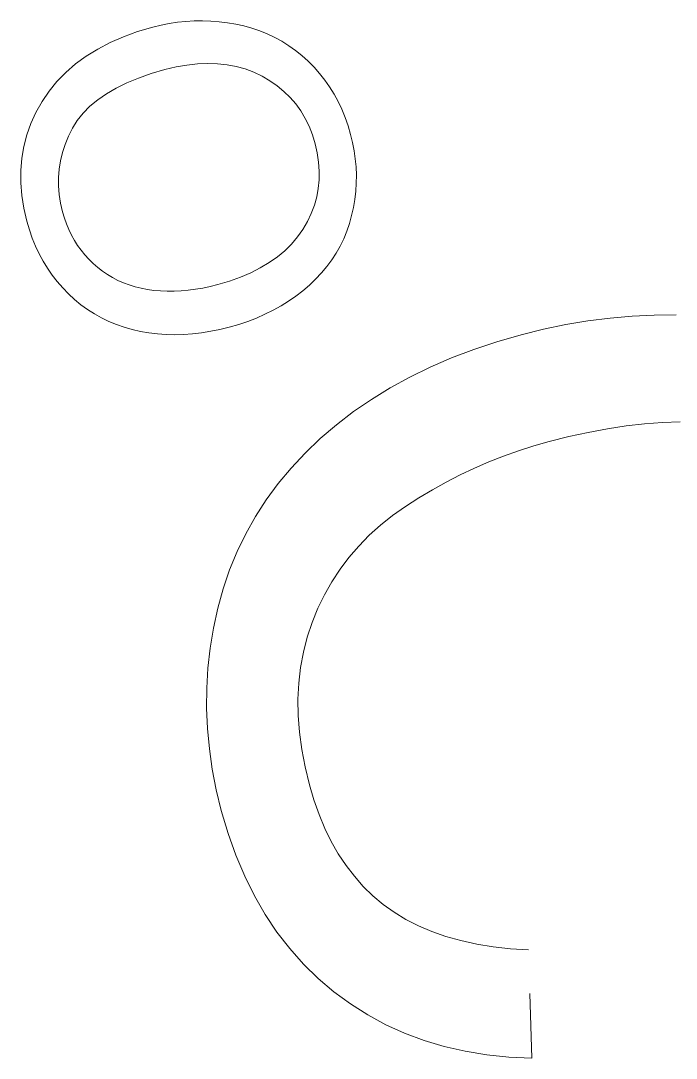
# Model space of a CAD drawing. Extents: x 23 to 587, y 4 to 413.
# Drawn here: x 227.087 to 228.098, y 96.896 to 98.499 of the extents above; entities that cross this region are included whole.
import ezdxf

# ---------------------------------------------------------------- set-up
doc = ezdxf.new("R2010")
doc.units = 0
doc.linetypes.add('DASHED', pattern=[15, 12, -3])
doc.layers.get('0').update_dxf_attribs({"lineweight": 13})

# ---------------------------------------------------------------- blocks, each defined once
blk = doc.blocks.new('BLOCK424')
at = {"color": 7, "linetype": 'DASHED', "lineweight": 13, "ltscale": 0.000645249}
blk.add_line((244.2257, 86.3437), (244.2002, 86.3398), dxfattribs=at)
at = {"color": 7, "linetype": 'DASHED', "lineweight": 13, "ltscale": 0.000642225}
blk.add_line((244.2512, 86.3464), (244.2257, 86.3437), dxfattribs=at)
at = {"color": 7, "linetype": 'DASHED', "lineweight": 13, "ltscale": 0.000640607}
blk.add_line((244.2768, 86.3479), (244.2512, 86.3464), dxfattribs=at)
at = {"color": 7, "linetype": 'DASHED', "lineweight": 13, "ltscale": 0.000640427}
blk.add_line((244.3024, 86.3483), (244.2768, 86.3479), dxfattribs=at)
at = {"color": 7, "linetype": 'DASHED', "lineweight": 13, "ltscale": 0.000641406}
blk.add_line((244.3281, 86.3474), (244.3024, 86.3483), dxfattribs=at)
at = {"color": 7, "linetype": 'DASHED', "lineweight": 13, "ltscale": 0.000644035}
blk.add_line((244.3538, 86.3454), (244.3281, 86.3474), dxfattribs=at)
at = {"color": 7, "linetype": 'DASHED', "lineweight": 13, "ltscale": 0.000647819}
blk.add_line((244.3795, 86.3422), (244.3538, 86.3454), dxfattribs=at)
at = {"color": 7, "linetype": 'DASHED', "lineweight": 13, "ltscale": 0.001168}
blk.add_line((244.1025, 86.3147), (244.0586, 86.2987), dxfattribs=at)
at = {"color": 7, "linetype": 'DASHED', "lineweight": 13, "ltscale": 0.001218}
for p, q in [((244.1492, 86.3286), (244.1025, 86.3147)), ((245.0123, 84.8997), (245.0549, 84.9233))]:
    blk.add_line(p, q, dxfattribs=at)
at = {"color": 7, "linetype": 'DASHED', "lineweight": 13, "ltscale": 0.00065516}
blk.add_line((244.1747, 86.3348), (244.1492, 86.3286), dxfattribs=at)
at = {"color": 7, "linetype": 'DASHED', "lineweight": 13, "ltscale": 0.000649507}
blk.add_line((244.2002, 86.3398), (244.1747, 86.3348), dxfattribs=at)
at = {"color": 7, "linetype": 'DASHED', "lineweight": 13, "ltscale": 0.000652762}
blk.add_line((244.4052, 86.3378), (244.3795, 86.3422), dxfattribs=at)
at = {"color": 7, "linetype": 'DASHED', "lineweight": 13, "ltscale": 0.000651073}
blk.add_line((244.4306, 86.3322), (244.4052, 86.3378), dxfattribs=at)
at = {"color": 7, "linetype": 'DASHED', "lineweight": 13, "ltscale": 0.00064199}
blk.add_line((244.4554, 86.3253), (244.4306, 86.3322), dxfattribs=at)
at = {"color": 7, "linetype": 'DASHED', "lineweight": 13, "ltscale": 0.000635647}
blk.add_line((244.4794, 86.3171), (244.4554, 86.3253), dxfattribs=at)
at = {"color": 7, "linetype": 'DASHED', "lineweight": 13, "ltscale": 0.000630682}
blk.add_line((244.5028, 86.3076), (244.4794, 86.3171), dxfattribs=at)
at = {"color": 7, "linetype": 'DASHED', "lineweight": 13, "ltscale": 0.001081}
blk.add_line((244.0175, 86.2808), (243.9791, 86.2608), dxfattribs=at)
at = {"color": 7, "linetype": 'DASHED', "lineweight": 13, "ltscale": 0.001122}
blk.add_line((244.0586, 86.2987), (244.0175, 86.2808), dxfattribs=at)
at = {"color": 7, "linetype": 'DASHED', "lineweight": 13, "ltscale": 0.00062804}
blk.add_line((244.5255, 86.2968), (244.5028, 86.3076), dxfattribs=at)
at = {"color": 7, "linetype": 'DASHED', "lineweight": 13, "ltscale": 0.000628079}
blk.add_line((244.5475, 86.2847), (244.5255, 86.2968), dxfattribs=at)
at = {"color": 7, "linetype": 'DASHED', "lineweight": 13, "ltscale": 0.000629489}
blk.add_line((244.5688, 86.2713), (244.5475, 86.2847), dxfattribs=at)
at = {"color": 7, "linetype": 'DASHED', "lineweight": 13, "ltscale": 0.001046}
blk.add_line((243.9791, 86.2608), (243.9435, 86.2388), dxfattribs=at)
at = {"color": 7, "linetype": 'DASHED', "lineweight": 13, "ltscale": 0.000634068}
blk.add_line((244.5895, 86.2566), (244.5688, 86.2713), dxfattribs=at)
at = {"color": 7, "linetype": 'DASHED', "lineweight": 13, "ltscale": 0.000638844}
blk.add_line((244.6094, 86.2406), (244.5895, 86.2566), dxfattribs=at)
at = {"color": 7, "linetype": 'DASHED', "lineweight": 13, "ltscale": 0.00099362}
blk.add_line((243.9107, 86.2148), (243.8807, 86.1888), dxfattribs=at)
at = {"color": 7, "linetype": 'DASHED', "lineweight": 13, "ltscale": 0.001016}
blk.add_line((243.9435, 86.2388), (243.9107, 86.2148), dxfattribs=at)
at = {"color": 7, "linetype": 'DASHED', "lineweight": 13, "ltscale": 0.000817005}
blk.add_line((244.2544, 86.2115), (244.2869, 86.2152), dxfattribs=at)
at = {"color": 7, "linetype": 'DASHED', "lineweight": 13, "ltscale": 0.000788014}
blk.add_line((244.2869, 86.2152), (244.3184, 86.2165), dxfattribs=at)
at = {"color": 7, "linetype": 'DASHED', "lineweight": 13, "ltscale": 0.000763349}
blk.add_line((244.3184, 86.2165), (244.3489, 86.2157), dxfattribs=at)
at = {"color": 7, "linetype": 'DASHED', "lineweight": 13, "ltscale": 0.000742441}
blk.add_line((244.3489, 86.2157), (244.3784, 86.2125), dxfattribs=at)
at = {"color": 7, "linetype": 'DASHED', "lineweight": 13, "ltscale": 0.000647536}
blk.add_line((244.6287, 86.2233), (244.6094, 86.2406), dxfattribs=at)
at = {"color": 7, "linetype": 'DASHED', "lineweight": 13, "ltscale": 0.000650413}
blk.add_line((244.6471, 86.2049), (244.6287, 86.2233), dxfattribs=at)
at = {"color": 7, "linetype": 'DASHED', "lineweight": 13, "ltscale": 0.000977844}
blk.add_line((243.8807, 86.1888), (243.8534, 86.1607), dxfattribs=at)
at = {"color": 7, "linetype": 'DASHED', "lineweight": 13, "ltscale": 0.001035}
blk.add_line((244.1053, 86.1714), (244.1444, 86.185), dxfattribs=at)
at = {"color": 7, "linetype": 'DASHED', "lineweight": 13, "ltscale": 0.001097}
blk.add_line((244.1444, 86.185), (244.1865, 86.1973), dxfattribs=at)
at = {"color": 7, "linetype": 'DASHED', "lineweight": 13, "ltscale": 0.000885336}
blk.add_line((244.1865, 86.1973), (244.221, 86.2055), dxfattribs=at)
at = {"color": 7, "linetype": 'DASHED', "lineweight": 13, "ltscale": 0.000849265}
blk.add_line((244.221, 86.2055), (244.2544, 86.2115), dxfattribs=at)
at = {"color": 7, "linetype": 'DASHED', "lineweight": 13, "ltscale": 0.000726479}
blk.add_line((244.3784, 86.2125), (244.407, 86.2071), dxfattribs=at)
at = {"color": 7, "linetype": 'DASHED', "lineweight": 13, "ltscale": 0.000715916}
blk.add_line((244.407, 86.2071), (244.4345, 86.1994), dxfattribs=at)
at = {"color": 7, "linetype": 'DASHED', "lineweight": 13, "ltscale": 0.000710183}
blk.add_line((244.4345, 86.1994), (244.4611, 86.1894), dxfattribs=at)
at = {"color": 7, "linetype": 'DASHED', "lineweight": 13, "ltscale": 0.000709647}
blk.add_line((244.4611, 86.1894), (244.4868, 86.1771), dxfattribs=at)
at = {"color": 7, "linetype": 'DASHED', "lineweight": 13, "ltscale": 0.000646895}
blk.add_line((244.6642, 86.1855), (244.6471, 86.2049), dxfattribs=at)
at = {"color": 7, "linetype": 'DASHED', "lineweight": 13, "ltscale": 0.000646268}
blk.add_line((244.6803, 86.1652), (244.6642, 86.1855), dxfattribs=at)
at = {"color": 7, "linetype": 'DASHED', "lineweight": 13, "ltscale": 0.000969087}
blk.add_line((243.8534, 86.1607), (243.829, 86.1306), dxfattribs=at)
at = {"color": 7, "linetype": 'DASHED', "lineweight": 13, "ltscale": 0.000920135}
blk.add_line((244.0362, 86.1403), (244.0693, 86.1565), dxfattribs=at)
at = {"color": 7, "linetype": 'DASHED', "lineweight": 13, "ltscale": 0.000975655}
blk.add_line((244.0693, 86.1565), (244.1053, 86.1714), dxfattribs=at)
at = {"color": 7, "linetype": 'DASHED', "lineweight": 13, "ltscale": 0.000702412}
blk.add_line((244.4868, 86.1771), (244.511, 86.163), dxfattribs=at)
at = {"color": 7, "linetype": 'DASHED', "lineweight": 13, "ltscale": 0.000684533}
blk.add_line((244.511, 86.163), (244.5335, 86.1474), dxfattribs=at)
at = {"color": 7, "linetype": 'DASHED', "lineweight": 13, "ltscale": 0.00064718}
blk.add_line((244.6951, 86.144), (244.6803, 86.1652), dxfattribs=at)
at = {"color": 7, "linetype": 'DASHED', "lineweight": 13, "ltscale": 0.000968842}
blk.add_line((243.829, 86.1306), (243.8073, 86.0985), dxfattribs=at)
at = {"color": 7, "linetype": 'DASHED', "lineweight": 13, "ltscale": 0.000821866}
blk.add_line((243.9792, 86.104), (244.0062, 86.1228), dxfattribs=at)
at = {"color": 7, "linetype": 'DASHED', "lineweight": 13, "ltscale": 0.000868562}
blk.add_line((244.0062, 86.1228), (244.0362, 86.1403), dxfattribs=at)
at = {"color": 7, "linetype": 'DASHED', "lineweight": 13, "ltscale": 0.000672374}
blk.add_line((244.5335, 86.1474), (244.5542, 86.1302), dxfattribs=at)
at = {"color": 7, "linetype": 'DASHED', "lineweight": 13, "ltscale": 0.000665227}
blk.add_line((244.5542, 86.1302), (244.5732, 86.1116), dxfattribs=at)
at = {"color": 7, "linetype": 'DASHED', "lineweight": 13, "ltscale": 0.000651715}
blk.add_line((244.7088, 86.1219), (244.6951, 86.144), dxfattribs=at)
at = {"color": 7, "linetype": 'DASHED', "lineweight": 13, "ltscale": 0.000655976}
blk.add_line((244.7214, 86.0988), (244.7088, 86.1219), dxfattribs=at)
at = {"color": 7, "linetype": 'DASHED', "lineweight": 13, "ltscale": 0.000959833}
blk.add_line((243.8073, 86.0985), (243.7886, 86.065), dxfattribs=at)
at = {"color": 7, "linetype": 'DASHED', "lineweight": 13, "ltscale": 0.000781664}
blk.add_line((243.9552, 86.0839), (243.9792, 86.104), dxfattribs=at)
at = {"color": 7, "linetype": 'DASHED', "lineweight": 13, "ltscale": 0.000662352}
blk.add_line((244.5732, 86.1116), (244.5905, 86.0915), dxfattribs=at)
at = {"color": 7, "linetype": 'DASHED', "lineweight": 13, "ltscale": 0.000664452}
blk.add_line((244.5905, 86.0915), (244.606, 86.0699), dxfattribs=at)
at = {"color": 7, "linetype": 'DASHED', "lineweight": 13, "ltscale": 0.000664662}
blk.add_line((244.7327, 86.0748), (244.7214, 86.0988), dxfattribs=at)
at = {"color": 7, "linetype": 'DASHED', "lineweight": 13, "ltscale": 0.00094114}
blk.add_line((243.7886, 86.065), (243.773, 86.0307), dxfattribs=at)
at = {"color": 7, "linetype": 'DASHED', "lineweight": 13, "ltscale": 0.000721748}
blk.add_line((243.9163, 86.04), (243.9343, 86.0626), dxfattribs=at)
at = {"color": 7, "linetype": 'DASHED', "lineweight": 13, "ltscale": 0.000747987}
blk.add_line((243.9343, 86.0626), (243.9552, 86.0839), dxfattribs=at)
at = {"color": 7, "linetype": 'DASHED', "lineweight": 13, "ltscale": 0.000672073}
blk.add_line((244.606, 86.0699), (244.6197, 86.0468), dxfattribs=at)
at = {"color": 7, "linetype": 'DASHED', "lineweight": 13, "ltscale": 0.000673766}
blk.add_line((244.743, 86.0499), (244.7327, 86.0748), dxfattribs=at)
at = {"color": 7, "linetype": 'DASHED', "lineweight": 13, "ltscale": 0.000930543}
blk.add_line((243.773, 86.0307), (243.7605, 85.9957), dxfattribs=at)
at = {"color": 7, "linetype": 'DASHED', "lineweight": 13, "ltscale": 0.000704943}
blk.add_line((243.9014, 86.016), (243.9163, 86.04), dxfattribs=at)
at = {"color": 7, "linetype": 'DASHED', "lineweight": 13, "ltscale": 0.000683864}
blk.add_line((244.6197, 86.0468), (244.6317, 86.0222), dxfattribs=at)
at = {"color": 7, "linetype": 'DASHED', "lineweight": 13, "ltscale": 0.000700181}
blk.add_line((244.6317, 86.0222), (244.6419, 85.9961), dxfattribs=at)
at = {"color": 7, "linetype": 'DASHED', "lineweight": 13, "ltscale": 0.000685507}
blk.add_line((244.752, 86.024), (244.743, 86.0499), dxfattribs=at)
at = {"color": 7, "linetype": 'DASHED', "lineweight": 13, "ltscale": 0.000699061}
blk.add_line((244.7599, 85.9971), (244.752, 86.024), dxfattribs=at)
at = {"color": 7, "linetype": 'DASHED', "lineweight": 13, "ltscale": 0.000925307}
blk.add_line((243.7605, 85.9957), (243.7511, 85.9599), dxfattribs=at)
at = {"color": 7, "linetype": 'DASHED', "lineweight": 13, "ltscale": 0.000675169}
blk.add_line((243.8788, 85.9664), (243.889, 85.9914), dxfattribs=at)
at = {"color": 7, "linetype": 'DASHED', "lineweight": 13, "ltscale": 0.000690104}
blk.add_line((243.889, 85.9914), (243.9014, 86.016), dxfattribs=at)
at = {"color": 7, "linetype": 'DASHED', "lineweight": 13, "ltscale": 0.000721441}
blk.add_line((244.6419, 85.9961), (244.6504, 85.9685), dxfattribs=at)
at = {"color": 7, "linetype": 'DASHED', "lineweight": 13, "ltscale": 0.000647164}
blk.add_line((244.766, 85.972), (244.7599, 85.9971), dxfattribs=at)
at = {"color": 7, "linetype": 'DASHED', "lineweight": 13, "ltscale": 0.000928398}
blk.add_line((243.7511, 85.9599), (243.7449, 85.9233), dxfattribs=at)
at = {"color": 7, "linetype": 'DASHED', "lineweight": 13, "ltscale": 0.000662979}
blk.add_line((243.8705, 85.9412), (243.8788, 85.9664), dxfattribs=at)
at = {"color": 7, "linetype": 'DASHED', "lineweight": 13, "ltscale": 0.000734422}
blk.add_line((244.6504, 85.9685), (244.6569, 85.9399), dxfattribs=at)
at = {"color": 7, "linetype": 'DASHED', "lineweight": 13, "ltscale": 0.000639492}
blk.add_line((244.7708, 85.9469), (244.766, 85.972), dxfattribs=at)
at = {"color": 7, "linetype": 'DASHED', "lineweight": 13, "ltscale": 0.000655345}
blk.add_line((243.8643, 85.9157), (243.8705, 85.9412), dxfattribs=at)
at = {"color": 7, "linetype": 'DASHED', "lineweight": 13, "ltscale": 0.000711643}
blk.add_line((244.6569, 85.9399), (244.6612, 85.9117), dxfattribs=at)
at = {"color": 7, "linetype": 'DASHED', "lineweight": 13, "ltscale": 0.000634172}
blk.add_line((244.7744, 85.9217), (244.7708, 85.9469), dxfattribs=at)
at = {"color": 7, "linetype": 'DASHED', "lineweight": 13, "ltscale": 0.00093719}
blk.add_line((243.7449, 85.9233), (243.7418, 85.8859), dxfattribs=at)
at = {"color": 7, "linetype": 'DASHED', "lineweight": 13, "ltscale": 0.000650779}
blk.add_line((243.8602, 85.89), (243.8643, 85.9157), dxfattribs=at)
at = {"color": 7, "linetype": 'DASHED', "lineweight": 13, "ltscale": 0.000693086}
blk.add_line((244.6612, 85.9117), (244.6632, 85.8841), dxfattribs=at)
at = {"color": 7, "linetype": 'DASHED', "lineweight": 13, "ltscale": 0.000629599}
blk.add_line((244.7766, 85.8967), (244.7744, 85.9217), dxfattribs=at)
at = {"color": 7, "linetype": 'DASHED', "lineweight": 13, "ltscale": 0.000627432}
blk.add_line((244.7776, 85.8716), (244.7766, 85.8967), dxfattribs=at)
at = {"color": 7, "linetype": 'DASHED', "lineweight": 13, "ltscale": 0.000954025}
blk.add_line((243.7418, 85.8859), (243.7418, 85.8477), dxfattribs=at)
at = {"color": 7, "linetype": 'DASHED', "lineweight": 13, "ltscale": 0.000651525}
blk.add_line((243.8582, 85.864), (243.8602, 85.89), dxfattribs=at)
at = {"color": 7, "linetype": 'DASHED', "lineweight": 13, "ltscale": 0.000656041}
blk.add_line((243.8583, 85.8378), (243.8582, 85.864), dxfattribs=at)
at = {"color": 7, "linetype": 'DASHED', "lineweight": 13, "ltscale": 0.000679935}
blk.add_line((244.6632, 85.8841), (244.6629, 85.8569), dxfattribs=at)
at = {"color": 7, "linetype": 'DASHED', "lineweight": 13, "ltscale": 0.000625427}
blk.add_line((244.7773, 85.8466), (244.7776, 85.8716), dxfattribs=at)
at = {"color": 7, "linetype": 'DASHED', "lineweight": 13, "ltscale": 0.000975824}
blk.add_line((243.7418, 85.8477), (243.7449, 85.8088), dxfattribs=at)
at = {"color": 7, "linetype": 'DASHED', "lineweight": 13, "ltscale": 0.000664938}
blk.add_line((243.8604, 85.8113), (243.8583, 85.8378), dxfattribs=at)
at = {"color": 7, "linetype": 'DASHED', "lineweight": 13, "ltscale": 0.000667796}
blk.add_line((244.6602, 85.8302), (244.6553, 85.8039), dxfattribs=at)
at = {"color": 7, "linetype": 'DASHED', "lineweight": 13, "ltscale": 0.00067083}
blk.add_line((244.6629, 85.8569), (244.6602, 85.8302), dxfattribs=at)
at = {"color": 7, "linetype": 'DASHED', "lineweight": 13, "ltscale": 0.000627282}
blk.add_line((244.7757, 85.8215), (244.7773, 85.8466), dxfattribs=at)
at = {"color": 7, "linetype": 'DASHED', "lineweight": 13, "ltscale": 0.001005}
blk.add_line((243.7449, 85.8088), (243.7512, 85.7691), dxfattribs=at)
at = {"color": 7, "linetype": 'DASHED', "lineweight": 13, "ltscale": 0.000676752}
blk.add_line((243.8645, 85.7845), (243.8604, 85.8113), dxfattribs=at)
at = {"color": 7, "linetype": 'DASHED', "lineweight": 13, "ltscale": 0.000668942}
blk.add_line((244.6553, 85.8039), (244.6481, 85.7782), dxfattribs=at)
at = {"color": 7, "linetype": 'DASHED', "lineweight": 13, "ltscale": 0.000628624}
blk.add_line((244.7728, 85.7966), (244.7757, 85.8215), dxfattribs=at)
at = {"color": 7, "linetype": 'DASHED', "lineweight": 13, "ltscale": 0.001038}
blk.add_line((243.7512, 85.7691), (243.7606, 85.7287), dxfattribs=at)
at = {"color": 7, "linetype": 'DASHED', "lineweight": 13, "ltscale": 0.00069318}
blk.add_line((243.8708, 85.7575), (243.8645, 85.7845), dxfattribs=at)
at = {"color": 7, "linetype": 'DASHED', "lineweight": 13, "ltscale": 0.000675214}
blk.add_line((244.6481, 85.7782), (244.6385, 85.7529), dxfattribs=at)
at = {"color": 7, "linetype": 'DASHED', "lineweight": 13, "ltscale": 0.000638946}
blk.add_line((244.7631, 85.7466), (244.7686, 85.7716), dxfattribs=at)
at = {"color": 7, "linetype": 'DASHED', "lineweight": 13, "ltscale": 0.000632841}
blk.add_line((244.7686, 85.7716), (244.7728, 85.7966), dxfattribs=at)
at = {"color": 7, "linetype": 'DASHED', "lineweight": 13, "ltscale": 0.000489961}
blk.add_line((243.8763, 85.7387), (243.8708, 85.7575), dxfattribs=at)
at = {"color": 7, "linetype": 'DASHED', "lineweight": 13, "ltscale": 0.000481384}
blk.add_line((243.8827, 85.7206), (243.8763, 85.7387), dxfattribs=at)
at = {"color": 7, "linetype": 'DASHED', "lineweight": 13, "ltscale": 0.000686927}
blk.add_line((244.6385, 85.7529), (244.6267, 85.7281), dxfattribs=at)
at = {"color": 7, "linetype": 'DASHED', "lineweight": 13, "ltscale": 0.000637947}
blk.add_line((244.7563, 85.722), (244.7631, 85.7466), dxfattribs=at)
at = {"color": 7, "linetype": 'DASHED', "lineweight": 13, "ltscale": 0.000685296}
blk.add_line((243.7606, 85.7287), (243.7683, 85.7024), dxfattribs=at)
at = {"color": 7, "linetype": 'DASHED', "lineweight": 13, "ltscale": 0.000673978}
blk.add_line((243.7683, 85.7024), (243.7772, 85.6769), dxfattribs=at)
at = {"color": 7, "linetype": 'DASHED', "lineweight": 13, "ltscale": 0.000474863}
blk.add_line((243.89, 85.703), (243.8827, 85.7206), dxfattribs=at)
at = {"color": 7, "linetype": 'DASHED', "lineweight": 13, "ltscale": 0.000468344}
blk.add_line((243.8982, 85.6862), (243.89, 85.703), dxfattribs=at)
at = {"color": 7, "linetype": 'DASHED', "lineweight": 13, "ltscale": 0.000713799}
blk.add_line((244.6125, 85.7038), (244.5961, 85.6804), dxfattribs=at)
at = {"color": 7, "linetype": 'DASHED', "lineweight": 13, "ltscale": 0.000703468}
blk.add_line((244.6267, 85.7281), (244.6125, 85.7038), dxfattribs=at)
at = {"color": 7, "linetype": 'DASHED', "lineweight": 13, "ltscale": 0.000631635}
blk.add_line((244.7482, 85.6981), (244.7563, 85.722), dxfattribs=at)
at = {"color": 7, "linetype": 'DASHED', "lineweight": 13, "ltscale": 0.000663608}
blk.add_line((243.7772, 85.6769), (243.7872, 85.6523), dxfattribs=at)
at = {"color": 7, "linetype": 'DASHED', "lineweight": 13, "ltscale": 0.00046482}
blk.add_line((243.9072, 85.6699), (243.8982, 85.6862), dxfattribs=at)
at = {"color": 7, "linetype": 'DASHED', "lineweight": 13, "ltscale": 0.000461982}
blk.add_line((243.9171, 85.6543), (243.9072, 85.6699), dxfattribs=at)
at = {"color": 7, "linetype": 'DASHED', "lineweight": 13, "ltscale": 0.000719774}
blk.add_line((244.5961, 85.6804), (244.5775, 85.6584), dxfattribs=at)
at = {"color": 7, "linetype": 'DASHED', "lineweight": 13, "ltscale": 0.000626276}
blk.add_line((244.7276, 85.6524), (244.7386, 85.6749), dxfattribs=at)
at = {"color": 7, "linetype": 'DASHED', "lineweight": 13, "ltscale": 0.00062832}
blk.add_line((244.7386, 85.6749), (244.7482, 85.6981), dxfattribs=at)
at = {"color": 7, "linetype": 'DASHED', "lineweight": 13, "ltscale": 0.000655019}
blk.add_line((243.7872, 85.6523), (243.7983, 85.6286), dxfattribs=at)
at = {"color": 7, "linetype": 'DASHED', "lineweight": 13, "ltscale": 0.00046152}
blk.add_line((243.9279, 85.6393), (243.9171, 85.6543), dxfattribs=at)
at = {"color": 7, "linetype": 'DASHED', "lineweight": 13, "ltscale": 0.000461237}
blk.add_line((243.9395, 85.625), (243.9279, 85.6393), dxfattribs=at)
at = {"color": 7, "linetype": 'DASHED', "lineweight": 13, "ltscale": 0.000748251}
blk.add_line((244.5567, 85.6379), (244.5337, 85.6187), dxfattribs=at)
at = {"color": 7, "linetype": 'DASHED', "lineweight": 13, "ltscale": 0.000730894}
blk.add_line((244.5775, 85.6584), (244.5567, 85.6379), dxfattribs=at)
at = {"color": 7, "linetype": 'DASHED', "lineweight": 13, "ltscale": 0.000627707}
blk.add_line((244.7152, 85.6305), (244.7276, 85.6524), dxfattribs=at)
at = {"color": 7, "linetype": 'DASHED', "lineweight": 13, "ltscale": 0.000648253}
blk.add_line((243.7983, 85.6286), (243.8106, 85.6058), dxfattribs=at)
at = {"color": 7, "linetype": 'DASHED', "lineweight": 13, "ltscale": 0.000643492}
blk.add_line((243.8106, 85.6058), (243.824, 85.5838), dxfattribs=at)
at = {"color": 7, "linetype": 'DASHED', "lineweight": 13, "ltscale": 0.000463895}
blk.add_line((243.952, 85.6113), (243.9395, 85.625), dxfattribs=at)
at = {"color": 7, "linetype": 'DASHED', "lineweight": 13, "ltscale": 0.000467247}
blk.add_line((243.9654, 85.5982), (243.952, 85.6113), dxfattribs=at)
at = {"color": 7, "linetype": 'DASHED', "lineweight": 13, "ltscale": 0.000770465}
blk.add_line((244.5337, 85.6187), (244.5085, 85.601), dxfattribs=at)
at = {"color": 7, "linetype": 'DASHED', "lineweight": 13, "ltscale": 0.000636863}
blk.add_line((244.6863, 85.5889), (244.7015, 85.6093), dxfattribs=at)
at = {"color": 7, "linetype": 'DASHED', "lineweight": 13, "ltscale": 0.000631008}
blk.add_line((244.7015, 85.6093), (244.7152, 85.6305), dxfattribs=at)
at = {"color": 7, "linetype": 'DASHED', "lineweight": 13, "ltscale": 0.00064057}
blk.add_line((243.824, 85.5838), (243.8386, 85.5627), dxfattribs=at)
at = {"color": 7, "linetype": 'DASHED', "lineweight": 13, "ltscale": 0.000467865}
blk.add_line((243.9795, 85.5859), (243.9654, 85.5982), dxfattribs=at)
at = {"color": 7, "linetype": 'DASHED', "lineweight": 13, "ltscale": 0.000463733}
blk.add_line((243.9942, 85.5746), (243.9795, 85.5859), dxfattribs=at)
at = {"color": 7, "linetype": 'DASHED', "lineweight": 13, "ltscale": 0.000461683}
blk.add_line((244.0094, 85.5642), (243.9942, 85.5746), dxfattribs=at)
at = {"color": 7, "linetype": 'DASHED', "lineweight": 13, "ltscale": 0.000828712}
blk.add_line((244.4812, 85.5846), (244.4516, 85.5697), dxfattribs=at)
at = {"color": 7, "linetype": 'DASHED', "lineweight": 13, "ltscale": 0.000797366}
blk.add_line((244.5085, 85.601), (244.4812, 85.5846), dxfattribs=at)
at = {"color": 7, "linetype": 'DASHED', "lineweight": 13, "ltscale": 0.000644506}
blk.add_line((244.6698, 85.5691), (244.6863, 85.5889), dxfattribs=at)
at = {"color": 7, "linetype": 'DASHED', "lineweight": 13, "ltscale": 0.0006406}
blk.add_line((243.8386, 85.5627), (243.8543, 85.5425), dxfattribs=at)
at = {"color": 7, "linetype": 'DASHED', "lineweight": 13, "ltscale": 0.000640976}
blk.add_line((243.8543, 85.5425), (243.8711, 85.5231), dxfattribs=at)
at = {"color": 7, "linetype": 'DASHED', "lineweight": 13, "ltscale": 0.000461546}
blk.add_line((244.0253, 85.5548), (244.0094, 85.5642), dxfattribs=at)
at = {"color": 7, "linetype": 'DASHED', "lineweight": 13, "ltscale": 0.000462871}
blk.add_line((244.0418, 85.5463), (244.0253, 85.5548), dxfattribs=at)
at = {"color": 7, "linetype": 'DASHED', "lineweight": 13, "ltscale": 0.000466596}
blk.add_line((244.0588, 85.5387), (244.0418, 85.5463), dxfattribs=at)
at = {"color": 7, "linetype": 'DASHED', "lineweight": 13, "ltscale": 0.000943316}
blk.add_line((244.3858, 85.5441), (244.3496, 85.5334), dxfattribs=at)
at = {"color": 7, "linetype": 'DASHED', "lineweight": 13, "ltscale": 0.000902417}
blk.add_line((244.4198, 85.5562), (244.3858, 85.5441), dxfattribs=at)
at = {"color": 7, "linetype": 'DASHED', "lineweight": 13, "ltscale": 0.000863329}
blk.add_line((244.4516, 85.5697), (244.4198, 85.5562), dxfattribs=at)
at = {"color": 7, "linetype": 'DASHED', "lineweight": 13, "ltscale": 0.000667458}
blk.add_line((244.6326, 85.5315), (244.6519, 85.55), dxfattribs=at)
at = {"color": 7, "linetype": 'DASHED', "lineweight": 13, "ltscale": 0.000655158}
blk.add_line((244.6519, 85.55), (244.6698, 85.5691), dxfattribs=at)
at = {"color": 7, "linetype": 'DASHED', "lineweight": 13, "ltscale": 0.000644845}
blk.add_line((243.8711, 85.5231), (243.8891, 85.5046), dxfattribs=at)
at = {"color": 7, "linetype": 'DASHED', "lineweight": 13, "ltscale": 0.000471042}
blk.add_line((244.0765, 85.5321), (244.0588, 85.5387), dxfattribs=at)
at = {"color": 7, "linetype": 'DASHED', "lineweight": 13, "ltscale": 0.000477536}
blk.add_line((244.0947, 85.5265), (244.0765, 85.5321), dxfattribs=at)
at = {"color": 7, "linetype": 'DASHED', "lineweight": 13, "ltscale": 0.000485272}
blk.add_line((244.1136, 85.5218), (244.0947, 85.5265), dxfattribs=at)
at = {"color": 7, "linetype": 'DASHED', "lineweight": 13, "ltscale": 0.000494766}
blk.add_line((244.133, 85.5181), (244.1136, 85.5218), dxfattribs=at)
at = {"color": 7, "linetype": 'DASHED', "lineweight": 13, "ltscale": 0.000502899}
blk.add_line((244.1529, 85.5153), (244.133, 85.5181), dxfattribs=at)
at = {"color": 7, "linetype": 'DASHED', "lineweight": 13, "ltscale": 0.000509285}
blk.add_line((244.1732, 85.5135), (244.1529, 85.5153), dxfattribs=at)
at = {"color": 7, "linetype": 'DASHED', "lineweight": 13, "ltscale": 0.000518067}
blk.add_line((244.1939, 85.5126), (244.1732, 85.5135), dxfattribs=at)
at = {"color": 7, "linetype": 'DASHED', "lineweight": 13, "ltscale": 0.000527042}
blk.add_line((244.215, 85.5127), (244.1939, 85.5126), dxfattribs=at)
at = {"color": 7, "linetype": 'DASHED', "lineweight": 13, "ltscale": 0.000537068}
blk.add_line((244.2365, 85.5138), (244.215, 85.5127), dxfattribs=at)
at = {"color": 7, "linetype": 'DASHED', "lineweight": 13, "ltscale": 0.000548874}
blk.add_line((244.2583, 85.5158), (244.2365, 85.5138), dxfattribs=at)
at = {"color": 7, "linetype": 'DASHED', "lineweight": 13, "ltscale": 0.000560781}
blk.add_line((244.2806, 85.5188), (244.2583, 85.5158), dxfattribs=at)
at = {"color": 7, "linetype": 'DASHED', "lineweight": 13, "ltscale": 0.0005738}
blk.add_line((244.3032, 85.5227), (244.2806, 85.5188), dxfattribs=at)
at = {"color": 7, "linetype": 'DASHED', "lineweight": 13, "ltscale": 0.000588243}
blk.add_line((244.3262, 85.5276), (244.3032, 85.5227), dxfattribs=at)
at = {"color": 7, "linetype": 'DASHED', "lineweight": 13, "ltscale": 0.00060282}
blk.add_line((244.3496, 85.5334), (244.3262, 85.5276), dxfattribs=at)
at = {"color": 7, "linetype": 'DASHED', "lineweight": 13, "ltscale": 0.000676795}
blk.add_line((244.5907, 85.4974), (244.6121, 85.514), dxfattribs=at)
at = {"color": 7, "linetype": 'DASHED', "lineweight": 13, "ltscale": 0.000674313}
blk.add_line((244.6121, 85.514), (244.6326, 85.5315), dxfattribs=at)
at = {"color": 7, "linetype": 'DASHED', "lineweight": 13, "ltscale": 0.00064217}
blk.add_line((243.8891, 85.5046), (243.908, 85.4872), dxfattribs=at)
at = {"color": 7, "linetype": 'DASHED', "lineweight": 13, "ltscale": 0.000635367}
blk.add_line((243.908, 85.4872), (243.9276, 85.4711), dxfattribs=at)
at = {"color": 7, "linetype": 'DASHED', "lineweight": 13, "ltscale": 0.000685675}
blk.add_line((244.545, 85.4674), (244.5683, 85.4819), dxfattribs=at)
at = {"color": 7, "linetype": 'DASHED', "lineweight": 13, "ltscale": 0.000680656}
blk.add_line((244.5683, 85.4819), (244.5907, 85.4974), dxfattribs=at)
at = {"color": 7, "linetype": 'DASHED', "lineweight": 13, "ltscale": 0.000630097}
blk.add_line((243.9276, 85.4711), (243.948, 85.4563), dxfattribs=at)
at = {"color": 7, "linetype": 'DASHED', "lineweight": 13, "ltscale": 0.000626467}
blk.add_line((243.948, 85.4563), (243.9691, 85.4428), dxfattribs=at)
at = {"color": 7, "linetype": 'DASHED', "lineweight": 13, "ltscale": 0.000702287}
blk.add_line((244.4956, 85.4415), (244.5208, 85.4539), dxfattribs=at)
at = {"color": 7, "linetype": 'DASHED', "lineweight": 13, "ltscale": 0.000693337}
blk.add_line((244.5208, 85.4539), (244.545, 85.4674), dxfattribs=at)
at = {"color": 7, "linetype": 'DASHED', "lineweight": 13, "ltscale": 0.000626104}
blk.add_line((243.9691, 85.4428), (243.991, 85.4305), dxfattribs=at)
at = {"color": 7, "linetype": 'DASHED', "lineweight": 13, "ltscale": 0.000627445}
blk.add_line((243.991, 85.4305), (244.0135, 85.4196), dxfattribs=at)
at = {"color": 7, "linetype": 'DASHED', "lineweight": 13, "ltscale": 0.000631157}
blk.add_line((244.0135, 85.4196), (244.0369, 85.4099), dxfattribs=at)
at = {"color": 7, "linetype": 'DASHED', "lineweight": 13, "ltscale": 0.000738046}
blk.add_line((244.4145, 85.4102), (244.4425, 85.4196), dxfattribs=at)
at = {"color": 7, "linetype": 'DASHED', "lineweight": 13, "ltscale": 0.000724708}
blk.add_line((244.4425, 85.4196), (244.4695, 85.43), dxfattribs=at)
at = {"color": 7, "linetype": 'DASHED', "lineweight": 13, "ltscale": 0.000712345}
blk.add_line((244.4695, 85.43), (244.4956, 85.4415), dxfattribs=at)
at = {"color": 7, "linetype": 'DASHED', "lineweight": 13, "ltscale": 0.001741}
blk.add_line((245.4925, 85.4211), (245.4238, 85.4096), dxfattribs=at)
at = {"color": 7, "linetype": 'DASHED', "lineweight": 13, "ltscale": 0.001726}
blk.add_line((245.5609, 85.4299), (245.4925, 85.4211), dxfattribs=at)
at = {"color": 7, "linetype": 'DASHED', "lineweight": 13, "ltscale": 0.001713}
blk.add_line((245.6292, 85.4359), (245.5609, 85.4299), dxfattribs=at)
at = {"color": 7, "linetype": 'DASHED', "lineweight": 13, "ltscale": 0.001703}
blk.add_line((245.6973, 85.4391), (245.6292, 85.4359), dxfattribs=at)
at = {"color": 7, "linetype": 'DASHED', "lineweight": 13, "ltscale": 0.001696}
blk.add_line((245.7651, 85.4395), (245.6973, 85.4391), dxfattribs=at)
at = {"color": 7, "linetype": 'DASHED', "lineweight": 13, "ltscale": 0.000636088}
blk.add_line((244.0369, 85.4099), (244.0609, 85.4016), dxfattribs=at)
at = {"color": 7, "linetype": 'DASHED', "lineweight": 13, "ltscale": 0.000644406}
blk.add_line((244.0609, 85.4016), (244.0857, 85.3944), dxfattribs=at)
at = {"color": 7, "linetype": 'DASHED', "lineweight": 13, "ltscale": 0.000653865}
blk.add_line((244.0857, 85.3944), (244.1112, 85.3887), dxfattribs=at)
at = {"color": 7, "linetype": 'DASHED', "lineweight": 13, "ltscale": 0.000660528}
blk.add_line((244.1112, 85.3887), (244.1372, 85.3842), dxfattribs=at)
at = {"color": 7, "linetype": 'DASHED', "lineweight": 13, "ltscale": 0.000663761}
blk.add_line((244.1372, 85.3842), (244.1636, 85.381), dxfattribs=at)
at = {"color": 7, "linetype": 'DASHED', "lineweight": 13, "ltscale": 0.000668214}
blk.add_line((244.1636, 85.381), (244.1902, 85.3791), dxfattribs=at)
at = {"color": 7, "linetype": 'DASHED', "lineweight": 13, "ltscale": 0.000691589}
blk.add_line((244.2445, 85.3791), (244.2721, 85.381), dxfattribs=at)
at = {"color": 7, "linetype": 'DASHED', "lineweight": 13, "ltscale": 0.000702394}
blk.add_line((244.2721, 85.381), (244.3, 85.3843), dxfattribs=at)
at = {"color": 7, "linetype": 'DASHED', "lineweight": 13, "ltscale": 0.000714437}
blk.add_line((244.3, 85.3843), (244.3282, 85.3889), dxfattribs=at)
at = {"color": 7, "linetype": 'DASHED', "lineweight": 13, "ltscale": 0.000727626}
blk.add_line((244.3282, 85.3889), (244.3567, 85.3947), dxfattribs=at)
at = {"color": 7, "linetype": 'DASHED', "lineweight": 13, "ltscale": 0.000742492}
blk.add_line((244.3567, 85.3947), (244.3855, 85.4018), dxfattribs=at)
at = {"color": 7, "linetype": 'DASHED', "lineweight": 13, "ltscale": 0.00075278}
blk.add_line((244.3855, 85.4018), (244.4145, 85.4102), dxfattribs=at)
at = {"color": 7, "linetype": 'DASHED', "lineweight": 13, "ltscale": 0.001779}
blk.add_line((245.3549, 85.3953), (245.2859, 85.3781), dxfattribs=at)
at = {"color": 7, "linetype": 'DASHED', "lineweight": 13, "ltscale": 0.001759}
blk.add_line((245.4238, 85.4096), (245.3549, 85.3953), dxfattribs=at)
at = {"color": 7, "linetype": 'DASHED', "lineweight": 13, "ltscale": 0.000674439}
blk.add_line((244.1902, 85.3791), (244.2172, 85.3784), dxfattribs=at)
at = {"color": 7, "linetype": 'DASHED', "lineweight": 13, "ltscale": 0.000682262}
blk.add_line((244.2172, 85.3784), (244.2445, 85.3791), dxfattribs=at)
at = {"color": 7, "linetype": 'DASHED', "lineweight": 13, "ltscale": 0.001881}
blk.add_line((245.2117, 85.3567), (245.1404, 85.333), dxfattribs=at)
at = {"color": 7, "linetype": 'DASHED', "lineweight": 13, "ltscale": 0.001928}
blk.add_line((245.2859, 85.3781), (245.2117, 85.3567), dxfattribs=at)
at = {"color": 7, "linetype": 'DASHED', "lineweight": 13, "ltscale": 0.001838}
blk.add_line((245.1404, 85.333), (245.0717, 85.3068), dxfattribs=at)
at = {"color": 7, "linetype": 'DASHED', "lineweight": 13, "ltscale": 0.001797}
blk.add_line((245.0717, 85.3068), (245.0057, 85.2783), dxfattribs=at)
at = {"color": 7, "linetype": 'DASHED', "lineweight": 13, "ltscale": 0.00176}
blk.add_line((245.0057, 85.2783), (244.9424, 85.2475), dxfattribs=at)
at = {"color": 7, "linetype": 'DASHED', "lineweight": 13, "ltscale": 0.001728}
blk.add_line((244.9424, 85.2475), (244.8818, 85.2142), dxfattribs=at)
at = {"color": 7, "linetype": 'DASHED', "lineweight": 13, "ltscale": 0.001699}
blk.add_line((244.8818, 85.2142), (244.8239, 85.1786), dxfattribs=at)
at = {"color": 7, "linetype": 'DASHED', "lineweight": 13, "ltscale": 0.001675}
blk.add_line((244.8239, 85.1786), (244.7687, 85.1407), dxfattribs=at)
at = {"color": 7, "linetype": 'DASHED', "lineweight": 13, "ltscale": 0.001655}
blk.add_line((244.7687, 85.1407), (244.7162, 85.1004), dxfattribs=at)
at = {"color": 7, "linetype": 'DASHED', "lineweight": 13, "ltscale": 0.00164}
blk.add_line((244.7162, 85.1004), (244.6664, 85.0577), dxfattribs=at)
at = {"color": 7, "linetype": 'DASHED', "lineweight": 13, "ltscale": 0.001462}
blk.add_line((245.5524, 85.0878), (245.6102, 85.0965), dxfattribs=at)
at = {"color": 7, "linetype": 'DASHED', "lineweight": 13, "ltscale": 0.001428}
blk.add_line((245.6102, 85.0965), (245.667, 85.1031), dxfattribs=at)
at = {"color": 7, "linetype": 'DASHED', "lineweight": 13, "ltscale": 0.001395}
blk.add_line((245.667, 85.1031), (245.7226, 85.1074), dxfattribs=at)
at = {"color": 7, "linetype": 'DASHED', "lineweight": 13, "ltscale": 0.001365}
blk.add_line((245.7226, 85.1074), (245.7772, 85.1095), dxfattribs=at)
at = {"color": 7, "linetype": 'DASHED', "lineweight": 13, "ltscale": 0.001574}
blk.add_line((245.3725, 85.0482), (245.4335, 85.0636), dxfattribs=at)
at = {"color": 7, "linetype": 'DASHED', "lineweight": 13, "ltscale": 0.001535}
blk.add_line((245.4335, 85.0636), (245.4935, 85.0768), dxfattribs=at)
at = {"color": 7, "linetype": 'DASHED', "lineweight": 13, "ltscale": 0.001498}
blk.add_line((245.4935, 85.0768), (245.5524, 85.0878), dxfattribs=at)
at = {"color": 7, "linetype": 'DASHED', "lineweight": 13, "ltscale": 0.001618}
blk.add_line((244.6664, 85.0577), (244.6196, 85.0129), dxfattribs=at)
at = {"color": 7, "linetype": 'DASHED', "lineweight": 13, "ltscale": 0.001227}
blk.add_line((245.2783, 85.0197), (245.325, 85.0347), dxfattribs=at)
at = {"color": 7, "linetype": 'DASHED', "lineweight": 13, "ltscale": 0.001233}
for p, q in [((245.325, 85.0347), (245.3725, 85.0482)), ((244.6464, 83.9411), (244.6325, 83.9884))]:
    blk.add_line(p, q, dxfattribs=at)
at = {"color": 7, "linetype": 'DASHED', "lineweight": 13, "ltscale": 0.001589}
for p, q in [((244.6196, 85.0129), (244.5762, 84.9665)), ((244.7086, 83.3485), (244.7598, 83.3109))]:
    blk.add_line(p, q, dxfattribs=at)
at = {"color": 7, "linetype": 'DASHED', "lineweight": 13, "ltscale": 0.001219}
for p, q in [((245.1869, 84.9855), (245.2322, 85.0033)), ((244.5998, 84.3024), (244.6054, 84.3508))]:
    blk.add_line(p, q, dxfattribs=at)
at = {"color": 7, "linetype": 'DASHED', "lineweight": 13, "ltscale": 0.001222}
blk.add_line((245.2322, 85.0033), (245.2783, 85.0197), dxfattribs=at)
at = {"color": 7, "linetype": 'DASHED', "lineweight": 13, "ltscale": 0.001566}
blk.add_line((244.5762, 84.9665), (244.5362, 84.9183), dxfattribs=at)
at = {"color": 7, "linetype": 'DASHED', "lineweight": 13, "ltscale": 0.001216}
for p, q in [((245.0982, 84.9455), (245.1422, 84.9662)), ((245.0549, 84.9233), (245.0982, 84.9455)), ((244.8894, 84.8201), (244.9291, 84.8482))]:
    blk.add_line(p, q, dxfattribs=at)
at = {"color": 7, "linetype": 'DASHED', "lineweight": 13, "ltscale": 0.001217}
blk.add_line((245.1422, 84.9662), (245.1869, 84.9855), dxfattribs=at)
at = {"color": 7, "linetype": 'DASHED', "lineweight": 13, "ltscale": 0.001548}
blk.add_line((244.5362, 84.9183), (244.4995, 84.8684), dxfattribs=at)
at = {"color": 7, "linetype": 'DASHED', "lineweight": 13, "ltscale": 0.001536}
blk.add_line((244.4995, 84.8684), (244.4661, 84.8168), dxfattribs=at)
at = {"color": 7, "linetype": 'DASHED', "lineweight": 13, "ltscale": 0.001226}
blk.add_line((244.9291, 84.8482), (244.9703, 84.8747), dxfattribs=at)
at = {"color": 7, "linetype": 'DASHED', "lineweight": 13, "ltscale": 0.001221}
blk.add_line((244.9703, 84.8747), (245.0123, 84.8997), dxfattribs=at)
at = {"color": 7, "linetype": 'DASHED', "lineweight": 13, "ltscale": 0.001529}
for p, q in [((244.4661, 84.8168), (244.4361, 84.7635)), ((244.4361, 84.7635), (244.4095, 84.7085))]:
    blk.add_line(p, q, dxfattribs=at)
at = {"color": 7, "linetype": 'DASHED', "lineweight": 13, "ltscale": 0.001193}
for p, q in [((244.8521, 84.7903), (244.8894, 84.8201)), ((244.6142, 84.3982), (244.6261, 84.4444)), ((244.6623, 83.8961), (244.6464, 83.9411))]:
    blk.add_line(p, q, dxfattribs=at)
at = {"color": 7, "linetype": 'DASHED', "lineweight": 13, "ltscale": 0.001175}
blk.add_line((244.8173, 84.7588), (244.8521, 84.7903), dxfattribs=at)
at = {"color": 7, "linetype": 'DASHED', "lineweight": 13, "ltscale": 0.001161}
blk.add_line((244.7848, 84.7255), (244.8173, 84.7588), dxfattribs=at)
at = {"color": 7, "linetype": 'DASHED', "lineweight": 13, "ltscale": 0.001533}
blk.add_line((244.4095, 84.7085), (244.3862, 84.6518), dxfattribs=at)
at = {"color": 7, "linetype": 'DASHED', "lineweight": 13, "ltscale": 0.001153}
blk.add_line((244.7549, 84.6905), (244.7848, 84.7255), dxfattribs=at)
at = {"color": 7, "linetype": 'DASHED', "lineweight": 13, "ltscale": 0.001148}
blk.add_line((244.7273, 84.6538), (244.7549, 84.6905), dxfattribs=at)
at = {"color": 7, "linetype": 'DASHED', "lineweight": 13, "ltscale": 0.001544}
blk.add_line((244.3862, 84.6518), (244.3663, 84.5933), dxfattribs=at)
at = {"color": 7, "linetype": 'DASHED', "lineweight": 13, "ltscale": 0.001149}
blk.add_line((244.7021, 84.6153), (244.7273, 84.6538), dxfattribs=at)
at = {"color": 7, "linetype": 'DASHED', "lineweight": 13, "ltscale": 0.001155}
blk.add_line((244.6794, 84.5751), (244.7021, 84.6153), dxfattribs=at)
at = {"color": 7, "linetype": 'DASHED', "lineweight": 13, "ltscale": 0.00156}
blk.add_line((244.3663, 84.5933), (244.3497, 84.5332), dxfattribs=at)
at = {"color": 7, "linetype": 'DASHED', "lineweight": 13, "ltscale": 0.001165}
blk.add_line((244.6591, 84.5332), (244.6794, 84.5751), dxfattribs=at)
at = {"color": 7, "linetype": 'DASHED', "lineweight": 13, "ltscale": 0.001565}
blk.add_line((244.3497, 84.5332), (244.3364, 84.472), dxfattribs=at)
at = {"color": 7, "linetype": 'DASHED', "lineweight": 13, "ltscale": 0.00118}
blk.add_line((244.6412, 84.4895), (244.6591, 84.5332), dxfattribs=at)
at = {"color": 7, "linetype": 'DASHED', "lineweight": 13, "ltscale": 0.001189}
blk.add_line((244.6261, 84.4444), (244.6412, 84.4895), dxfattribs=at)
at = {"color": 7, "linetype": 'DASHED', "lineweight": 13, "ltscale": 0.001557}
blk.add_line((244.3364, 84.472), (244.3263, 84.4106), dxfattribs=at)
at = {"color": 7, "linetype": 'DASHED', "lineweight": 13, "ltscale": 0.001553}
for p, q in [((244.3263, 84.4106), (244.3194, 84.3488)), ((244.3194, 84.3488), (244.3157, 84.2868))]:
    blk.add_line(p, q, dxfattribs=at)
at = {"color": 7, "linetype": 'DASHED', "lineweight": 13, "ltscale": 0.001204}
blk.add_line((244.6054, 84.3508), (244.6142, 84.3982), dxfattribs=at)
at = {"color": 7, "linetype": 'DASHED', "lineweight": 13, "ltscale": 0.001241}
blk.add_line((244.5974, 84.2528), (244.5998, 84.3024), dxfattribs=at)
at = {"color": 7, "linetype": 'DASHED', "lineweight": 13, "ltscale": 0.001558}
blk.add_line((244.3157, 84.2868), (244.3152, 84.2245), dxfattribs=at)
at = {"color": 7, "linetype": 'DASHED', "lineweight": 13, "ltscale": 0.001266}
blk.add_line((244.5981, 84.2022), (244.5974, 84.2528), dxfattribs=at)
at = {"color": 7, "linetype": 'DASHED', "lineweight": 13, "ltscale": 0.001567}
blk.add_line((244.3152, 84.2245), (244.3179, 84.1619), dxfattribs=at)
at = {"color": 7, "linetype": 'DASHED', "lineweight": 13, "ltscale": 0.001298}
blk.add_line((244.6019, 84.1504), (244.5981, 84.2022), dxfattribs=at)
at = {"color": 7, "linetype": 'DASHED', "lineweight": 13, "ltscale": 0.001579}
blk.add_line((244.3179, 84.1619), (244.3238, 84.099), dxfattribs=at)
at = {"color": 7, "linetype": 'DASHED', "lineweight": 13, "ltscale": 0.001334}
blk.add_line((244.609, 84.0975), (244.6019, 84.1504), dxfattribs=at)
at = {"color": 7, "linetype": 'DASHED', "lineweight": 13, "ltscale": 0.001596}
blk.add_line((244.3238, 84.099), (244.333, 84.0358), dxfattribs=at)
at = {"color": 7, "linetype": 'DASHED', "lineweight": 13, "ltscale": 0.001373}
blk.add_line((244.6191, 84.0435), (244.609, 84.0975), dxfattribs=at)
at = {"color": 7, "linetype": 'DASHED', "lineweight": 13, "ltscale": 0.001617}
blk.add_line((244.333, 84.0358), (244.3453, 83.9723), dxfattribs=at)
at = {"color": 7, "linetype": 'DASHED', "lineweight": 13, "ltscale": 0.001418}
blk.add_line((244.6325, 83.9884), (244.6191, 84.0435), dxfattribs=at)
at = {"color": 7, "linetype": 'DASHED', "lineweight": 13, "ltscale": 0.001641}
blk.add_line((244.3453, 83.9723), (244.3608, 83.9085), dxfattribs=at)
at = {"color": 7, "linetype": 'DASHED', "lineweight": 13, "ltscale": 0.001846}
blk.add_line((244.3608, 83.9085), (244.3818, 83.8377), dxfattribs=at)
at = {"color": 7, "linetype": 'DASHED', "lineweight": 13, "ltscale": 0.001157}
for p, q in [((244.6802, 83.8534), (244.6623, 83.8961)), ((245.0542, 83.5197), (245.0105, 83.5349))]:
    blk.add_line(p, q, dxfattribs=at)
at = {"color": 7, "linetype": 'DASHED', "lineweight": 13, "ltscale": 0.001126}
blk.add_line((244.7001, 83.813), (244.6802, 83.8534), dxfattribs=at)
at = {"color": 7, "linetype": 'DASHED', "lineweight": 13, "ltscale": 0.001793}
blk.add_line((244.3818, 83.8377), (244.4058, 83.7702), dxfattribs=at)
at = {"color": 7, "linetype": 'DASHED', "lineweight": 13, "ltscale": 0.001098}
blk.add_line((244.7219, 83.7749), (244.7001, 83.813), dxfattribs=at)
at = {"color": 7, "linetype": 'DASHED', "lineweight": 13, "ltscale": 0.001743}
blk.add_line((244.4058, 83.7702), (244.4329, 83.7059), dxfattribs=at)
at = {"color": 7, "linetype": 'DASHED', "lineweight": 13, "ltscale": 0.001075}
blk.add_line((244.7457, 83.7391), (244.7219, 83.7749), dxfattribs=at)
at = {"color": 7, "linetype": 'DASHED', "lineweight": 13, "ltscale": 0.001056}
blk.add_line((244.7714, 83.7055), (244.7457, 83.7391), dxfattribs=at)
at = {"color": 7, "linetype": 'DASHED', "lineweight": 13, "ltscale": 0.0017}
blk.add_line((244.4329, 83.7059), (244.4631, 83.645), dxfattribs=at)
at = {"color": 7, "linetype": 'DASHED', "lineweight": 13, "ltscale": 0.001044}
blk.add_line((244.7991, 83.6743), (244.7714, 83.7055), dxfattribs=at)
at = {"color": 7, "linetype": 'DASHED', "lineweight": 13, "ltscale": 0.001036}
blk.add_line((244.8288, 83.6453), (244.7991, 83.6743), dxfattribs=at)
at = {"color": 7, "linetype": 'DASHED', "lineweight": 13, "ltscale": 0.001663}
blk.add_line((244.4631, 83.645), (244.4963, 83.5873), dxfattribs=at)
at = {"color": 7, "linetype": 'DASHED', "lineweight": 13, "ltscale": 0.001034}
blk.add_line((244.8604, 83.6187), (244.8288, 83.6453), dxfattribs=at)
at = {"color": 7, "linetype": 'DASHED', "lineweight": 13, "ltscale": 0.001042}
blk.add_line((244.8943, 83.5943), (244.8604, 83.6187), dxfattribs=at)
at = {"color": 7, "linetype": 'DASHED', "lineweight": 13, "ltscale": 0.001635}
blk.add_line((244.4963, 83.5873), (244.5326, 83.533), dxfattribs=at)
at = {"color": 7, "linetype": 'DASHED', "lineweight": 13, "ltscale": 0.001062}
blk.add_line((244.9306, 83.5722), (244.8943, 83.5943), dxfattribs=at)
at = {"color": 7, "linetype": 'DASHED', "lineweight": 13, "ltscale": 0.001088}
blk.add_line((244.9693, 83.5524), (244.9306, 83.5722), dxfattribs=at)
at = {"color": 7, "linetype": 'DASHED', "lineweight": 13, "ltscale": 0.001612}
blk.add_line((244.5326, 83.533), (244.572, 83.4819), dxfattribs=at)
at = {"color": 7, "linetype": 'DASHED', "lineweight": 13, "ltscale": 0.00112}
blk.add_line((245.0105, 83.5349), (244.9693, 83.5524), dxfattribs=at)
at = {"color": 7, "linetype": 'DASHED', "lineweight": 13, "ltscale": 0.001198}
blk.add_line((245.1004, 83.5067), (245.0542, 83.5197), dxfattribs=at)
at = {"color": 7, "linetype": 'DASHED', "lineweight": 13, "ltscale": 0.001244}
blk.add_line((245.149, 83.496), (245.1004, 83.5067), dxfattribs=at)
at = {"color": 7, "linetype": 'DASHED', "lineweight": 13, "ltscale": 0.001293}
blk.add_line((245.2, 83.4877), (245.149, 83.496), dxfattribs=at)
at = {"color": 7, "linetype": 'DASHED', "lineweight": 13, "ltscale": 0.001598}
blk.add_line((244.572, 83.4819), (244.6145, 83.4341), dxfattribs=at)
at = {"color": 7, "linetype": 'DASHED', "lineweight": 13, "ltscale": 0.001347}
blk.add_line((245.2536, 83.4816), (245.2, 83.4877), dxfattribs=at)
at = {"color": 7, "linetype": 'DASHED', "lineweight": 13, "ltscale": 0.001403}
blk.add_line((245.3095, 83.4777), (245.2536, 83.4816), dxfattribs=at)
at = {"color": 7, "linetype": 'DASHED', "lineweight": 13, "ltscale": 0.008366}
blk.add_line((245.3197, 83.1433), (245.3095, 83.4777), dxfattribs=at)
at = {"color": 7, "linetype": 'DASHED', "lineweight": 13, "ltscale": 0.001591}
blk.add_line((244.6145, 83.4341), (244.66, 83.3897), dxfattribs=at)
at = {"color": 7, "linetype": 'DASHED', "lineweight": 13, "ltscale": 0.001592}
blk.add_line((244.66, 83.3897), (244.7086, 83.3485), dxfattribs=at)
at = {"color": 7, "linetype": 'DASHED', "lineweight": 13, "ltscale": 0.001581}
blk.add_line((244.7598, 83.3109), (244.8133, 83.277), dxfattribs=at)
at = {"color": 7, "linetype": 'DASHED', "lineweight": 13, "ltscale": 0.00158}
blk.add_line((244.8133, 83.277), (244.8689, 83.247), dxfattribs=at)
at = {"color": 7, "linetype": 'DASHED', "lineweight": 13, "ltscale": 0.001587}
blk.add_line((244.8689, 83.247), (244.9267, 83.2208), dxfattribs=at)
at = {"color": 7, "linetype": 'DASHED', "lineweight": 13, "ltscale": 0.001602}
blk.add_line((244.9267, 83.2208), (244.9867, 83.1984), dxfattribs=at)
at = {"color": 7, "linetype": 'DASHED', "lineweight": 13, "ltscale": 0.001623}
blk.add_line((244.9867, 83.1984), (245.0489, 83.1797), dxfattribs=at)
at = {"color": 7, "linetype": 'DASHED', "lineweight": 13, "ltscale": 0.001652}
blk.add_line((245.0489, 83.1797), (245.1133, 83.1649), dxfattribs=at)
at = {"color": 7, "linetype": 'DASHED', "lineweight": 13, "ltscale": 0.001688}
blk.add_line((245.1133, 83.1649), (245.1799, 83.1539), dxfattribs=at)
at = {"color": 7, "linetype": 'DASHED', "lineweight": 13, "ltscale": 0.00173}
blk.add_line((245.1799, 83.1539), (245.2487, 83.1467), dxfattribs=at)
at = {"color": 7, "linetype": 'DASHED', "lineweight": 13, "ltscale": 0.001776}
blk.add_line((245.2487, 83.1467), (245.3197, 83.1433), dxfattribs=at)

msp = doc.modelspace()

# ---------------------------------------------------------------- block references
at = {"lineweight": 0, "xscale": 0.5, "yscale": 0.5, "zscale": 0.5}
msp.add_blockref('BLOCK424', (105.2159, 55.3247), dxfattribs=at)

doc.saveas('drawing.dxf')
